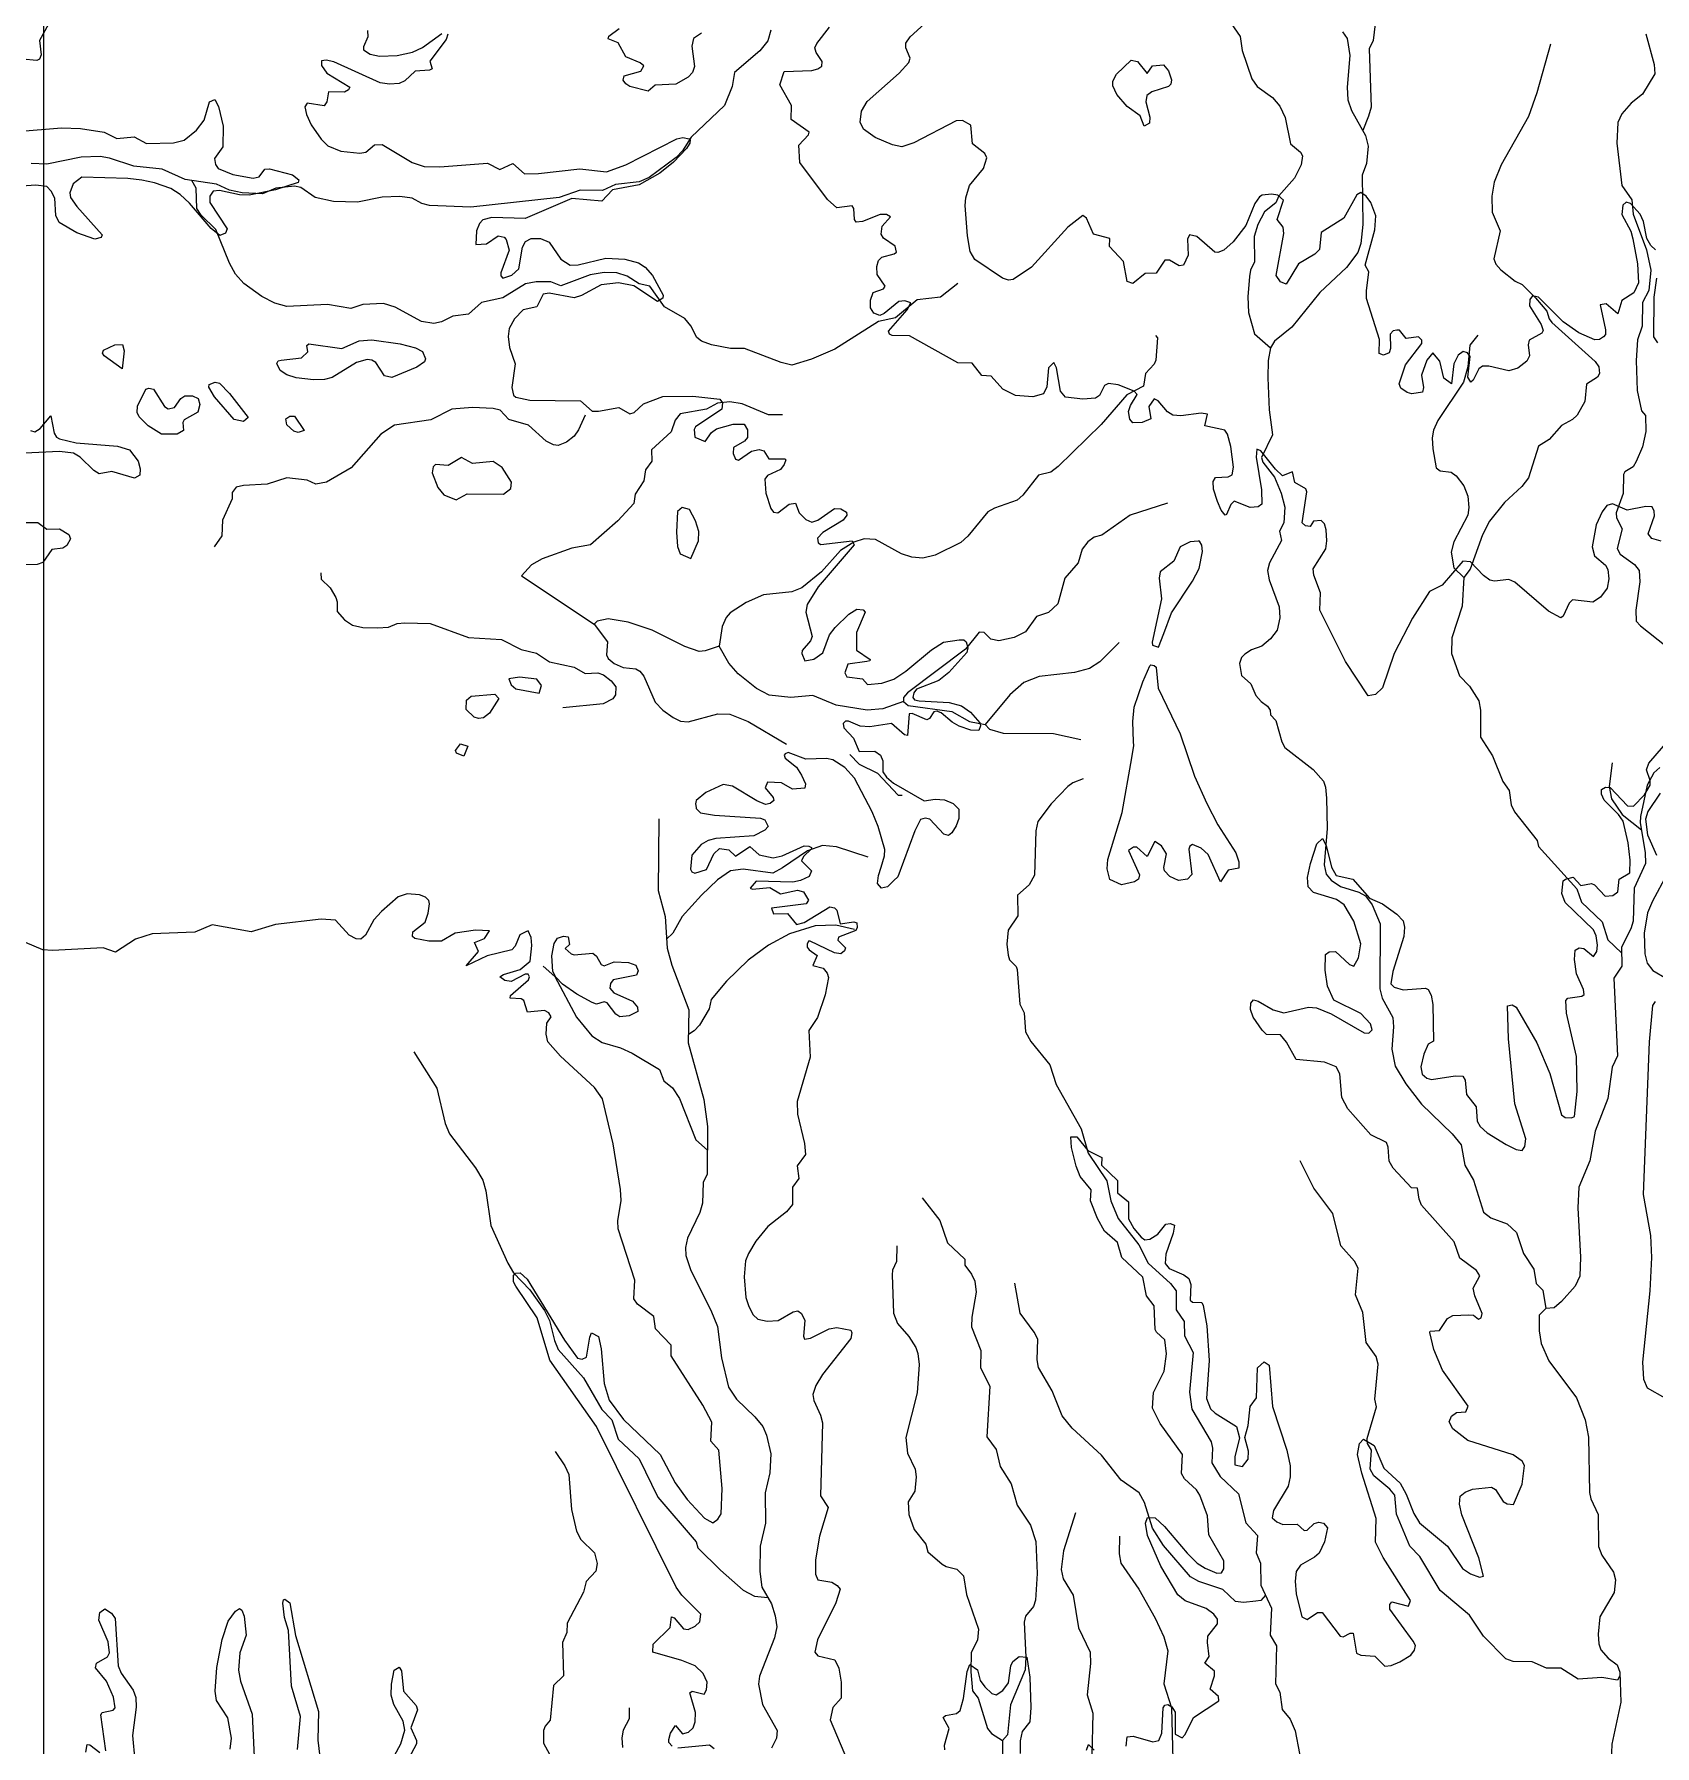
# Model space of a CAD drawing. Header units: feet. Extents: x -72 to 1107026, y -16 to 8357890.
# Drawn here: x 719295 to 744780, y 8214493 to 8241400 of the extents above; entities that cross this region are included whole.
import ezdxf

# ---------------------------------------------------------------- set-up
doc = ezdxf.new("R2010")
doc.units = ezdxf.units.FT
doc.header["$LTSCALE"] = 10
doc.header["$MEASUREMENT"] = 0
doc.layers.get('0').update_dxf_attribs({"linetype": 'CONTINUOUS'})
doc.layers.add('CURVAS_PERU_500_PSAD-18', color=23, linetype='CONTINUOUS', lineweight=5)
doc.layers.add('Hidrografia-IGN-QUEBRADAS', color=151, linetype='CONTINUOUS', lineweight=25)

msp = doc.modelspace()

# ---------------------------------------------------------------- linework, layer by layer
at = {"color": 1}
msp.add_lwpolyline([(842429, 8122447), (719447, 8122447), (719447, 8280092), (842429, 8280092)], close=True, dxfattribs=at)
msp.add_lwpolyline([(842429, 8122447), (719447, 8122447), (719447, 8280092), (842429, 8280092)], close=True, dxfattribs=at)
at = {"layer": 'CURVAS_PERU_500_PSAD-18'}
for points in [[(719521, 8241560), (719376, 8241299), (719405, 8241077), (719380, 8241009), (719336, 8240987), (719112, 8241006), (719041, 8240986)], [(729788, 8241414), (729665, 8241334), (729639, 8241214), (729677, 8240892), (729645, 8240798), (729578, 8240724), (729384, 8240614), (729060, 8240597), (728952, 8240504), (728664, 8240580), (728599, 8240618), (728557, 8240680), (728571, 8240744), (728835, 8240819), (728882, 8240902), (728826, 8240948), (728597, 8241045), (728479, 8241263), (728319, 8241327), (728332, 8241369), (728492, 8241489)], [(738988, 8234482), (738928, 8234459), (738818, 8234561), (738583, 8234852), (738522, 8234876), (738512, 8234753), (738595, 8234235), (738600, 8234011), (738541, 8233969), (738416, 8233959), (738165, 8234061), (738115, 8234008), (738046, 8233847), (738024, 8233841), (737961, 8233918), (737901, 8234055), (737843, 8234246), (737833, 8234370), (737872, 8234430), (738071, 8234442), (738136, 8234473), (738155, 8234595), (738112, 8234917), (738062, 8235113), (738020, 8235174), (737707, 8235241), (737745, 8235429), (737647, 8235440), (737325, 8235398), (737201, 8235409), (737118, 8235464), (736972, 8235634), (736908, 8235668), (736826, 8235547), (736855, 8235354), (736719, 8235294), (736570, 8235292), (736524, 8235348), (736505, 8235470), (736535, 8235565), (736638, 8235736), (736595, 8235789), (736339, 8235886), (736191, 8235907), (736126, 8235875), (736046, 8235719), (735986, 8235678), (735787, 8235660), (735515, 8235696), (735435, 8235788), (735373, 8236157), (735331, 8236241), (735246, 8236155), (735222, 8235857), (735166, 8235748), (735000, 8235701), (734726, 8235718), (734528, 8235820), (734342, 8236022), (734198, 8236036), (734043, 8236228), (733821, 8236232), (733060, 8236660), (732786, 8236661), (732743, 8236686), (732729, 8236730), (733025, 8237069), (733082, 8237176), (732989, 8237206), (732890, 8237196), (732659, 8237007), (732591, 8236979), (732500, 8237017), (732444, 8237097), (732445, 8237221), (732489, 8237337), (732651, 8237399), (732677, 8237437), (732552, 8237621), (732548, 8237746), (732572, 8237842), (732624, 8237895), (732817, 8237945), (732856, 8237975), (732836, 8238068), (732650, 8238193), (732614, 8238257), (732632, 8238380), (732761, 8238530), (732698, 8238564), (732599, 8238567), (732320, 8238458), (732222, 8238447), (732195, 8238486), (732183, 8238660), (732160, 8238703), (731917, 8238671), (731769, 8238802), (731336, 8239382), (731319, 8239655), (731473, 8239816), (731484, 8239862), (731200, 8240058), (731206, 8240280), (731022, 8240604), (731091, 8240816), (731522, 8240832), (731619, 8240857), (731680, 8240899), (731687, 8240969), (731591, 8241115), (731573, 8241187), (731603, 8241255), (731803, 8241509)], [(740726, 8236745), (740667, 8236739), (740617, 8236685), (740624, 8236461), (740605, 8236390), (740513, 8236356), (740446, 8236378), (740453, 8236601), (740249, 8237244), (740245, 8237368), (740286, 8237665), (740224, 8237769), (740376, 8238323), (740394, 8238546), (740313, 8238754), (740240, 8238856), (740159, 8238912), (740097, 8238876), (739891, 8238506), (739533, 8238284), (739506, 8238014), (739436, 8237944), (739180, 8237789), (738984, 8237473), (738893, 8237505), (738826, 8237607), (738945, 8238269), (738934, 8238368), (738844, 8238485), (738941, 8238791), (738851, 8238872), (738752, 8238885), (738604, 8238870), (738562, 8238843), (738493, 8238740), (738349, 8238394), (738150, 8238138), (738001, 8238004), (737909, 8237967), (737861, 8237975), (737581, 8238222), (737461, 8238244), (737434, 8238178), (737441, 8237928), (737370, 8237771), (737300, 8237761), (737147, 8237846), (737075, 8237849), (736937, 8237644), (736767, 8237638), (736574, 8237483), (736484, 8237512), (736426, 8237829), (736204, 8238064), (736209, 8238186), (735955, 8238256), (735843, 8238506), (735786, 8238550), (735551, 8238367), (734980, 8237738), (734692, 8237542), (734618, 8237535), (734522, 8237563), (734089, 8237858), (734015, 8237985), (733973, 8238231), (733936, 8238705), (733946, 8238829), (734005, 8239019), (734225, 8239290), (734276, 8239455), (734246, 8239522), (734053, 8239678), (734022, 8239972), (733892, 8240041), (733794, 8240036), (733129, 8239692), (732940, 8239629), (732794, 8239659), (732519, 8239778), (732335, 8239906), (732284, 8240018), (732303, 8240191), (732392, 8240340), (732895, 8240788), (733047, 8240954), (733068, 8241024), (733004, 8241186), (733001, 8241259), (733073, 8241360), (733294, 8241563)], [(725802, 8241403), (725771, 8241316), (725518, 8240975), (725553, 8240858), (725510, 8240836), (725288, 8240818), (725123, 8240666), (725033, 8240625), (724884, 8240613), (724736, 8240636), (724009, 8240966), (723887, 8240991), (723813, 8240981), (723815, 8240910), (723896, 8240785), (724259, 8240568), (724240, 8240526), (724174, 8240491), (723925, 8240496)], [(724535, 8241460), (724542, 8241361), (724474, 8241200), (724476, 8241152), (724580, 8241086), (724727, 8241054), (725001, 8241066), (725245, 8241119), (725403, 8241193), (725707, 8241413)], [(723925, 8240496), (723896, 8240335), (723856, 8240274), (723588, 8240315), (723552, 8240258), (723576, 8240136), (723650, 8239977), (723806, 8239752), (723910, 8239644), (724117, 8239560), (724415, 8239531), (724512, 8239546), (724644, 8239660), (724767, 8239665), (725237, 8239382), (725426, 8239322), (725676, 8239314), (726423, 8239374), (726620, 8239275), (726820, 8239366), (727004, 8239205), (727228, 8239208), (727874, 8239285), (728294, 8239235), (728598, 8239348), (729400, 8239756), (729497, 8239775), (729594, 8239755), (729612, 8239738), (729604, 8239689), (729555, 8239602), (729348, 8239387), (729131, 8239218), (728806, 8239031), (728390, 8238955), (728219, 8238777), (727750, 8238815), (727016, 8238504), (726493, 8238516), (726349, 8238480), (726299, 8238425), (726250, 8238310), (726238, 8238092), (726409, 8238102), (726590, 8238231), (726685, 8238209), (726717, 8238171), (726763, 8238003), (726634, 8237651), (726633, 8237602), (726666, 8237565), (726804, 8237611), (726914, 8237711), (726973, 8238053), (727020, 8238139), (727108, 8238186), (727257, 8238189), (727392, 8238130), (727579, 8237866), (727724, 8237770), (727848, 8237772), (728283, 8237881), (728582, 8237865), (728798, 8237805), (728902, 8237736), (729018, 8237606), (729187, 8237300), (729180, 8237252), (729099, 8237200), (728725, 8237446), (728481, 8237493), (728209, 8237460), (727903, 8237291), (727785, 8237253), (727394, 8237330), (727298, 8237314), (727199, 8237114), (726986, 8237068), (726846, 8236925), (726764, 8236772), (726750, 8236648), (726767, 8236474), (726857, 8236216), (726805, 8235845), (726830, 8235725), (726870, 8235695), (727088, 8235647), (727887, 8235635), (728071, 8235474), (728170, 8235472), (728489, 8235529), (728661, 8235431), (728730, 8235454), (728877, 8235588), (729180, 8235702), (729655, 8235712), (730076, 8235661), (730119, 8235603), (730111, 8235505), (729697, 8235229), (729671, 8235187), (729686, 8235065), (729844, 8234997), (729945, 8235137), (730026, 8235194), (730289, 8235272), (730462, 8235268), (730510, 8235182), (730514, 8235059), (730465, 8235004), (730293, 8234905), (730285, 8234808), (730324, 8234717), (730369, 8234705), (730575, 8234845), (730696, 8234870), (730768, 8234850), (730850, 8234727), (731098, 8234727), (731113, 8234708), (731091, 8234637), (731032, 8234557), (730829, 8234461), (730783, 8234405), (730800, 8234183), (730878, 8233945), (730922, 8233885), (730991, 8233876), (731170, 8234011), (731265, 8234030), (731327, 8233876), (731432, 8233770), (731522, 8233730), (731616, 8233762), (731882, 8233946), (731980, 8233937), (732067, 8233888), (732072, 8233841), (732015, 8233760), (731695, 8233565), (731611, 8233477), (731625, 8233404), (731664, 8233378), (732160, 8233434), (732191, 8233374), (731622, 8232711), (731448, 8232437), (731432, 8232315), (731531, 8231929), (731503, 8231861), (731371, 8231712), (731366, 8231663), (731412, 8231549), (731555, 8231574), (731695, 8231677), (731801, 8231956), (731893, 8232075), (732107, 8232285), (732233, 8232363), (732331, 8232350), (732362, 8232313), (732227, 8231993), (732224, 8231719), (732441, 8231571), (732436, 8231549), (732387, 8231537), (732092, 8231498), (732043, 8231361), (732074, 8231298), (732320, 8231267), (732401, 8231176), (732625, 8231196), (732813, 8231262), (733000, 8231387), (733404, 8231722), (733595, 8231841), (733840, 8231880), (733915, 8231878), (733953, 8231846), (733978, 8231751), (733961, 8231679), (733677, 8231363), (733522, 8231238), (733172, 8231106), (733127, 8231048), (733110, 8230975), (733137, 8230938), (733210, 8230921), (733684, 8230896), (733876, 8230843), (734018, 8230741), (734167, 8230573), (734176, 8230525), (734149, 8230456), (734027, 8230459), (733839, 8230524), (733730, 8230585), (733558, 8230730), (733489, 8230756), (733441, 8230745), (733374, 8230640), (733331, 8230620), (733104, 8230723), (733057, 8230717), (733026, 8230374), (732981, 8230386), (732776, 8230566), (732435, 8230509), (732286, 8230522), (732101, 8230599), (732051, 8230600), (732017, 8230566), (732027, 8230494), (732181, 8230331), (732270, 8230126), (732517, 8230128), (732605, 8230068), (732640, 8229977), (732641, 8229805), (732696, 8229722), (732809, 8229624), (733289, 8229349), (733462, 8229375), (733611, 8229365), (733749, 8229307), (733835, 8229219), (733836, 8229071), (733792, 8228954), (733728, 8228847), (733671, 8228801), (733602, 8228825), (733379, 8229059), (733307, 8229074), (733235, 8229053), (733144, 8228877), (732875, 8228151), (732816, 8228094)], [(719027, 8239868), (719724, 8239930), (720024, 8239920), (720393, 8239859), (720592, 8239759), (720865, 8239788), (721059, 8239684), (721483, 8239690), (721651, 8239735), (721846, 8239891), (721967, 8240049), (722052, 8240336), (722138, 8240376), (722191, 8240264), (722268, 8239953), (722260, 8239630), (722132, 8239448), (722145, 8239350), (722189, 8239290), (722420, 8239197), (722739, 8239137), (722835, 8239157), (722923, 8239277), (722997, 8239283), (723359, 8239187), (723455, 8239111), (723446, 8239071), (723091, 8238952), (722675, 8238869), (722525, 8238874), (722208, 8238943), (722109, 8238935), (722058, 8238852), (722055, 8238753), (722331, 8238339), (722303, 8238274), (722214, 8238236), (722080, 8238348), (721735, 8238744), (721590, 8238881), (721444, 8238976), (721184, 8239066), (720988, 8239106), (720765, 8239134), (720042, 8239155), (719909, 8239046), (719857, 8238906), (719865, 8238832), (719965, 8238689), (720365, 8238244), (720346, 8238203), (720250, 8238178), (719967, 8238276), (719687, 8238438), (719633, 8238549), (719618, 8238822), (719564, 8238934), (719494, 8239005), (719322, 8239029), (718874, 8238995)], [(744790, 8238011), (744719, 8238080), (744658, 8238188), (744601, 8238457), (744549, 8238570), (744400, 8238738), (744330, 8238759), (744279, 8238711), (744260, 8238564), (744403, 8238302), (744437, 8238182), (744510, 8237789), (744523, 8237490), (744450, 8237333), (744263, 8237213), (744201, 8237002), (744016, 8237163), (743923, 8237144), (744006, 8236755), (744004, 8236680), (743976, 8236640), (743911, 8236602), (743838, 8236597), (743586, 8236705), (743341, 8236878), (742952, 8237267), (742859, 8237289), (742818, 8237228), (742808, 8237130), (742993, 8236835), (743025, 8236741), (743002, 8236699), (742806, 8236591), (742789, 8236519), (742809, 8236346), (742766, 8236258), (742627, 8236152), (742485, 8236108), (742170, 8236182), (742070, 8236183), (742012, 8236139), (741925, 8235959), (741889, 8235929), (741838, 8236010), (741879, 8236331), (741837, 8236390), (741766, 8236412), (741689, 8236352), (741621, 8236219), (741584, 8235904), (741464, 8235993), (741399, 8236259), (741288, 8236389), (741196, 8236275), (741111, 8236041), (741144, 8235845), (741129, 8235775), (740959, 8235749), (740887, 8235767), (740785, 8235838), (740759, 8235906), (740860, 8236203), (741117, 8236540), (741115, 8236588), (741064, 8236642), (740869, 8236615), (740764, 8236749), (740726, 8236745)], [(744826, 8236546), (744766, 8236643), (744770, 8237267), (744815, 8237564)], [(719237, 8235172), (719306, 8235150), (719390, 8235202), (719554, 8235398), (719608, 8235129), (719647, 8235065), (719690, 8235041), (719957, 8234978), (720604, 8234925), (720793, 8234865), (720929, 8234689), (720961, 8234569), (720958, 8234470), (720873, 8234423), (720514, 8234525), (720318, 8234490), (720232, 8234539), (720018, 8234750), (719912, 8234815), (719690, 8234842), (719042, 8234807)], [(744879, 8233432), (744736, 8233474), (744674, 8233548), (744775, 8233828), (744772, 8233902), (744737, 8233968), (744639, 8233976), (744346, 8233920), (744117, 8234017), (744026, 8233990), (743952, 8233890), (743860, 8233685), (743797, 8233342), (743834, 8233199), (744003, 8233052), (744040, 8232987), (744058, 8232839), (744030, 8232693), (743928, 8232551), (743804, 8232470), (743487, 8232507), (743436, 8232453), (743342, 8232249), (743302, 8232223), (743107, 8232332), (742577, 8232788), (742485, 8232825), (742262, 8232802), (742189, 8232817), (742087, 8232888), (741881, 8233106), (741764, 8233115), (741437, 8232739), (741238, 8232641), (740972, 8232218), (740681, 8231665), (740496, 8231122), (740390, 8231018), (740271, 8230997), (739914, 8231538), (739514, 8232344), (739526, 8232617), (739418, 8232896), (739408, 8232995), (739605, 8233310), (739623, 8233433), (739611, 8233608), (739585, 8233704), (739534, 8233757), (739414, 8233746), (739363, 8233660), (739290, 8233670), (739233, 8233716), (739307, 8234207), (739292, 8234254), (739120, 8234354), (739085, 8234520), (738988, 8234482)], [(719056, 8233722), (719354, 8233722), (719493, 8233621), (719692, 8233623), (719841, 8233535), (719868, 8233468), (719806, 8233361), (719744, 8233321), (719573, 8233298), (719433, 8233094), (719339, 8233061), (719100, 8233057)], [(737598, 8233428), (737473, 8233420), (737318, 8233340), (737216, 8233115), (737002, 8232947), (736988, 8232848), (737023, 8232526), (736874, 8231843), (736884, 8231795), (736977, 8231763), (737058, 8231981)], [(737058, 8231981), (737178, 8232301), (737512, 8232799), (737614, 8232999), (737670, 8233267), (737657, 8233366), (737620, 8233430), (737598, 8233428)], [(736937, 8231447), (736940, 8231443), (736968, 8231121), (737315, 8230402), (737540, 8229738), (737734, 8229305), (737908, 8228973), (738190, 8228531), (738238, 8228389), (738237, 8228290), (738071, 8228258), (737949, 8228076), (737759, 8228507), (737645, 8228602), (737508, 8228662), (737468, 8228633), (737453, 8228586), (737501, 8228191), (737434, 8228119), (737289, 8228094), (737156, 8228161), (737069, 8228250), (737059, 8228298), (737102, 8228516), (737021, 8228641), (736920, 8228710), (736797, 8228474), (736633, 8228621), (736583, 8228621), (736502, 8228569), (736679, 8228185), (736659, 8228117), (736598, 8228074), (736392, 8228025), (736213, 8228111), (736168, 8228278), (736178, 8228428), (736407, 8229164), (736559, 8230026), (736586, 8230220), (736585, 8230274)], [(736585, 8230274), (736574, 8230595), (736595, 8230819), (736728, 8231220), (736841, 8231471), (736857, 8231488), (736906, 8231478), (736937, 8231447)], [(738531, 8220437), (738638, 8220530), (738718, 8220475), (738768, 8219828), (738994, 8219140), (739046, 8218896), (739047, 8218721), (739017, 8218574), (738782, 8218192), (738762, 8218074), (738839, 8218011), (738931, 8217974), (739155, 8217975), (739268, 8217878), (739315, 8217885), (739426, 8217985), (739497, 8218007), (739571, 8217995), (739633, 8217920), (739588, 8217701), (739500, 8217522), (739427, 8217456), (739210, 8217331), (739139, 8217232), (739123, 8217083), (739143, 8216884), (739228, 8216520), (739313, 8216476), (739478, 8216588), (739548, 8216590), (739833, 8216214), (739879, 8216204), (739990, 8216262), (740037, 8216263), (740088, 8215947), (740156, 8215920), (740379, 8215904), (740537, 8215747), (740635, 8215755), (740773, 8215813), (740942, 8215920), (741004, 8215998), (741016, 8216070), (740982, 8216137), (740612, 8216639), (740616, 8216713), (740644, 8216754), (740906, 8216687), (740938, 8216775), (740511, 8217451), (740386, 8217696), (740400, 8218067), (740171, 8218781), (740106, 8219073), (740137, 8219244), (740199, 8219315), (740368, 8219211), (740517, 8218857), (740775, 8218623), (740871, 8218448), (740989, 8218145), (741081, 8217996), (741522, 8217630), (741759, 8217279), (741884, 8217197), (742024, 8217143), (742088, 8217159), (742011, 8217448), (741745, 8218122), (741709, 8218293), (741722, 8218416), (741798, 8218478), (741914, 8218525), (742210, 8218558), (742274, 8218523), (742397, 8218335), (742461, 8218296), (742556, 8218286), (742694, 8218606), (742730, 8218901), (742693, 8218966), (742553, 8219068), (741839, 8219293), (741605, 8219478), (741546, 8219585), (741582, 8219677), (741662, 8219731), (741810, 8219743), (741847, 8219831), (741441, 8220400), (741305, 8220722), (741242, 8220989), (741249, 8221012), (741397, 8221022), (741522, 8221208), (741607, 8221258), (741855, 8221270), (741929, 8221260), (742007, 8221199), (742052, 8221220), (742067, 8221288), (741953, 8221565), (741926, 8221686), (742030, 8221882), (741975, 8221963), (741717, 8222159), (741628, 8222417), (741112, 8222994), (741073, 8223085), (741049, 8223258), (740953, 8223262), (740665, 8223573), (740604, 8223681), (740585, 8223905), (740559, 8223975), (740317, 8224100), (739951, 8224508), (739860, 8224685), (739825, 8225058), (739770, 8225168), (739587, 8225242), (739139, 8225281), (738990, 8225553), (738895, 8225669), (738676, 8225673), (738604, 8225742), (738466, 8225949), (738422, 8226066), (738427, 8226165), (738470, 8226220), (738541, 8226200), (738779, 8226062), (738946, 8226016), (739335, 8226103), (739459, 8226095), (739690, 8226001), (740210, 8225703), (740283, 8225698), (740334, 8225748), (740312, 8225842), (740158, 8226004), (739734, 8226212), (739631, 8226437), (739595, 8226685), (739600, 8226934), (739661, 8226975), (739759, 8226978), (739979, 8226777), (740047, 8226751), (740119, 8226878), (740156, 8227099), (740047, 8227457), (739895, 8227714), (739773, 8227798), (739415, 8227905), (739332, 8227994), (739318, 8228142), (739365, 8228362), (739467, 8228670), (739556, 8228754), (739611, 8228645), (739698, 8228306), (739768, 8228175), (740034, 8228119), (740292, 8227817), (740497, 8227727), (740722, 8227569), (740824, 8227460), (740847, 8227363), (740833, 8227214), (740661, 8226666), (740631, 8226469), (740681, 8226417), (740825, 8226377), (741173, 8226402), (741218, 8226381), (741262, 8226292), (741290, 8226145), (741303, 8225570), (741216, 8225524), (741148, 8225363), (741101, 8225169), (741122, 8225049), (741198, 8224987), (741270, 8224967), (741639, 8225027), (741763, 8225018), (741799, 8224956), (741818, 8224733), (741971, 8224537), (741985, 8224314), (742033, 8224228), (742146, 8224129), (742442, 8223943), (742600, 8223868), (742697, 8223852), (742737, 8223913), (742751, 8224037), (742581, 8224585), (742478, 8225604), (742466, 8226127), (742539, 8226143), (742602, 8226105), (742926, 8225543), (743131, 8225060), (743313, 8224411), (743372, 8224368), (743472, 8224364), (743516, 8224385), (743562, 8224781), (743549, 8225331), (743393, 8226012), (743381, 8226211), (743413, 8226246), (743635, 8226275), (743671, 8226306), (743661, 8226380), (743549, 8226630), (743519, 8226853), (743529, 8227002), (743592, 8227036), (743666, 8227027), (743816, 8226900), (743870, 8226980), (743879, 8227079), (743861, 8227227), (743819, 8227318), (743372, 8227751), (743321, 8227891), (743338, 8228088), (743376, 8228119), (743497, 8228147), (743616, 8228018), (743786, 8228048), (743832, 8228030), (743998, 8227847), (744120, 8227860), (744197, 8227920), (744221, 8228117), (744387, 8228215), (744394, 8228415), (744362, 8228688), (744281, 8229027), (744212, 8229131), (743983, 8229361), (743944, 8229452), (743945, 8229526), (744006, 8229565), (744079, 8229558), (744352, 8229268), (744446, 8229263), (744617, 8229445), (744706, 8229595), (744709, 8229668), (744650, 8229833), (744689, 8229938), (744918, 8230205)], [(732613, 8228305), (732667, 8228484), (732670, 8228584), (732568, 8228944), (732474, 8229176), (732193, 8229706), (732041, 8229871), (731852, 8229991), (731755, 8230013), (731431, 8230005), (731150, 8230107), (731107, 8230085), (731090, 8230064), (731107, 8230021), (731281, 8229878), (731364, 8229754), (731423, 8229616), (731414, 8229545), (731218, 8229531), (731049, 8229632), (730826, 8229640), (730788, 8229554), (730914, 8229401), (730924, 8229355), (730868, 8229307), (730796, 8229289), (730658, 8229347), (730274, 8229581), (730129, 8229606), (729859, 8229478), (729706, 8229351), (729693, 8229303), (729704, 8229241)], [(744863, 8229469), (744669, 8229179), (744632, 8229061), (744668, 8228815), (744806, 8228493)], [(729704, 8229241), (729706, 8229230), (729771, 8229158), (729993, 8229122), (730716, 8229075), (730784, 8229049), (730838, 8228942), (730787, 8228887), (730610, 8228796), (730013, 8228757), (729893, 8228724), (729785, 8228661), (729635, 8228496), (729614, 8228274), (729637, 8228230), (729682, 8228210), (729867, 8228268), (729983, 8228517), (730073, 8228598), (730220, 8228577), (730323, 8228479), (730548, 8228630), (730695, 8228500), (730914, 8228453), (731060, 8228483), (731401, 8228639), (731475, 8228636), (731520, 8228615), (731521, 8228592), (731393, 8228473), (731363, 8228407), (731517, 8228248), (731482, 8228160), (731346, 8228097), (731224, 8228071), (730650, 8228086), (730552, 8227977), (730590, 8227958), (730863, 8227987), (731031, 8227886), (731298, 8227944), (731391, 8227916), (731469, 8227789), (731434, 8227729), (730891, 8227663), (730923, 8227574), (731143, 8227576), (731284, 8227404), (731402, 8227437), (731808, 8227680), (731880, 8227664), (731916, 8227631), (731968, 8227416), (732187, 8227444), (732233, 8227430), (732239, 8227357), (732218, 8227312), (731941, 8227205), (731931, 8227159), (732052, 8227035), (732036, 8226989), (731978, 8226942), (731881, 8226961), (731496, 8227140), (731473, 8227140), (731450, 8227096), (731453, 8227046), (731484, 8227008), (731606, 8226917), (731539, 8226760), (731704, 8226717), (731767, 8226640), (731787, 8226569), (731734, 8226299), (731615, 8225944), (731478, 8225739), (731497, 8225317), (731292, 8224623), (731298, 8224423), (731409, 8223962), (731423, 8223788), (731292, 8223610), (731322, 8223413), (731221, 8223275), (731221, 8223002), (731124, 8222889), (730830, 8222657), (730641, 8222424), (730526, 8222231), (730483, 8222114), (730460, 8221866), (730488, 8221542), (730531, 8221399), (730600, 8221266), (730673, 8221198), (730819, 8221169), (730993, 8221180), (731230, 8221316), (731302, 8221333), (731361, 8221289), (731416, 8221177), (731391, 8220930), (731408, 8220887), (731505, 8220903), (731797, 8221047), (731919, 8221071), (732138, 8221028), (732154, 8220985), (732139, 8220898)], [(732816, 8228094), (732714, 8227997), (732621, 8227974), (732559, 8228050), (732574, 8228173), (732613, 8228305)], [(744969, 8228189), (744742, 8227772), (744666, 8227587), (744614, 8227267), (744626, 8226943), (744659, 8226797), (744751, 8226683), (744967, 8226557)], [(727028, 8227290), (726930, 8227244), (726856, 8227061), (726806, 8227008), (726419, 8226913), (726087, 8226753), (726281, 8226980), (726220, 8227122), (726377, 8227184), (726457, 8227306), (726234, 8227315), (725913, 8227266), (725701, 8227141), (725502, 8227143), (725281, 8227184), (725245, 8227217), (725247, 8227289), (725441, 8227442), (725492, 8227583), (725510, 8227731), (725501, 8227780), (725449, 8227833), (725356, 8227870), (725158, 8227888), (725018, 8227839), (724755, 8227609), (724638, 8227479), (724506, 8227238), (724433, 8227172), (724360, 8227178), (724248, 8227234), (724032, 8227471), (723808, 8227488), (723088, 8227406), (722708, 8227290), (722095, 8227401), (721822, 8227284), (721148, 8227259), (720889, 8227171), (720574, 8226969), (720381, 8227038), (719582, 8226997), (719433, 8227008), (719156, 8227119)], [(729874, 8218052), (729965, 8217999), (730046, 8218055), (730096, 8218141), (730114, 8218540), (730063, 8219138), (729937, 8219284), (729952, 8219581), (729810, 8219845), (729311, 8220623), (729310, 8220793), (729068, 8221045), (729040, 8221239), (728783, 8221436), (728725, 8221517), (728741, 8221814), (728477, 8222620), (728474, 8222745), (728524, 8223066), (728514, 8223240), (728398, 8223955), (728234, 8224661), (728105, 8224843), (727569, 8225332), (727372, 8225557), (727345, 8225678), (727359, 8225853), (727426, 8225954), (727387, 8226017), (727322, 8226051), (727051, 8226024), (726997, 8226210), (726953, 8226233), (726779, 8226247), (726783, 8226288), (727068, 8226533), (727082, 8226579), (727063, 8226625), (727015, 8226622), (726795, 8226507), (726698, 8226526), (726615, 8226580), (726675, 8226619), (726939, 8226696), (727092, 8226826), (727121, 8227072), (727110, 8227197), (727064, 8227307), (727028, 8227290)], [(744784, 8226195), (744746, 8226131), (744691, 8225559), (744598, 8223161), (744715, 8222517), (744731, 8222168), (744701, 8221644), (744589, 8220524), (744605, 8220257), (744659, 8220120), (744940, 8219962)], [(736467, 8214486), (736482, 8214633), (736577, 8214643), (736889, 8214554), (736983, 8214576), (737027, 8214691), (737049, 8215090), (737075, 8215131), (737124, 8215142), (737187, 8215107), (737238, 8215022), (737240, 8214676), (737346, 8214618), (737395, 8214672), (737528, 8214939), (737923, 8215197), (737918, 8215270), (737790, 8215381), (737857, 8215594), (737858, 8215668), (737707, 8215793), (737774, 8215894), (737745, 8216116), (737754, 8216215), (737906, 8216412), (737906, 8216485), (737844, 8216562), (737723, 8216651), (737396, 8216772), (737280, 8216865), (737012, 8217315), (736805, 8217797), (736772, 8217993), (736802, 8218084), (736924, 8218079), (737070, 8217942), (737426, 8217523), (737586, 8217365), (737711, 8217283), (737895, 8217207), (737969, 8217212), (738004, 8217277), (738005, 8217401), (737766, 8217810), (737745, 8218108), (737625, 8218435), (737571, 8218519), (737387, 8218688), (737337, 8218773), (737353, 8219071), (737003, 8219557), (736880, 8219801), (736899, 8220049), (737064, 8220384), (737103, 8220655), (737076, 8220877), (736946, 8220993), (736925, 8221038), (736906, 8221411), (736785, 8221568), (736727, 8221859), (736400, 8222167), (736333, 8222404), (736128, 8222585), (736015, 8222780), (735905, 8223058), (735916, 8223232), (735742, 8223442), (735679, 8223605), (735605, 8223896), (735599, 8224065), (735693, 8224065), (735862, 8223849), (736086, 8223743), (736080, 8223621), (736332, 8223382), (736330, 8223187), (736503, 8223046), (736504, 8222776), (736588, 8222623), (736701, 8222490), (736763, 8222449), (736837, 8222458), (736964, 8222535), (737089, 8222691), (737160, 8222706), (737226, 8222675), (737208, 8222552), (737093, 8222222), (737083, 8222073), (737144, 8221997), (737373, 8221899), (737454, 8221840), (737482, 8221746), (737475, 8221498), (737510, 8221466), (737659, 8221461), (737680, 8221417), (737738, 8221097), (737774, 8220548), (737730, 8219951), (737793, 8219791), (737865, 8219722), (738204, 8219510), (738248, 8219335), (738178, 8219033), (738178, 8218910), (738295, 8218885), (738388, 8218999), (738393, 8219123), (738333, 8219340), (738387, 8219527), (738416, 8219825), (738518, 8219963), (738531, 8220437)], [(729025, 8215963), (729028, 8216089), (729295, 8216350), (729317, 8216522), (729360, 8216506), (729505, 8216334), (729577, 8216320), (729688, 8216375), (729761, 8216443), (729779, 8216562), (729481, 8216863), (729393, 8216984), (728138, 8219514), (727404, 8220554), (727203, 8221223), (726868, 8221720), (726832, 8221785), (726832, 8221884), (726864, 8221921), (726937, 8221930), (727046, 8221828), (727635, 8220870), (727839, 8220587), (727911, 8220572), (727979, 8220600), (728031, 8220919), (728061, 8220984), (728168, 8220928), (728210, 8220733), (728258, 8220186), (728339, 8219924), (728560, 8219623), (729141, 8219073), (729374, 8218628), (729565, 8218365), (729837, 8218073), (729874, 8218052)], [(732139, 8220898), (731690, 8220329), (731588, 8220157), (731538, 8220017), (731554, 8219919), (731660, 8219693), (731691, 8219572), (731662, 8218424), (731782, 8218239), (731646, 8217786), (731584, 8217416), (731581, 8217191), (731618, 8217103), (731839, 8217065), (731923, 8217012), (731968, 8216953), (731899, 8216740), (731613, 8216157), (731573, 8215963), (731618, 8215907), (731884, 8215844), (731951, 8215712), (731987, 8215491), (731984, 8215241), (731855, 8215093), (731811, 8214900), (732086, 8214258)], [(723435, 8214434), (723482, 8214955), (723339, 8215432), (723296, 8216306), (723229, 8216511), (723207, 8216737), (723214, 8216787), (723235, 8216796), (723313, 8216741), (723404, 8216227), (723767, 8215031), (723756, 8214583), (723805, 8214186)], [(720420, 8214411), (720340, 8214978), (720366, 8215018), (720537, 8215053), (720569, 8215087), (720540, 8215259), (720430, 8215511), (720258, 8215719), (720272, 8215791), (720445, 8215889), (720480, 8215954), (720460, 8216126), (720309, 8216468), (720327, 8216590), (720408, 8216644), (720512, 8216578), (720569, 8216496), (720616, 8215750), (720665, 8215636), (720849, 8215368), (720892, 8215251), (720896, 8215102), (720841, 8214656), (720877, 8214258)], [(722376, 8214440), (722398, 8214614), (722341, 8214933), (722164, 8215203), (722141, 8215351), (722165, 8215724), (722250, 8216166), (722344, 8216451), (722461, 8216611), (722524, 8216651), (722562, 8216625), (722596, 8216532), (722628, 8216234), (722526, 8215954), (722505, 8215681), (722539, 8215509), (722721, 8214992), (722783, 8213644)], [(729326, 8214488), (729275, 8214543), (729273, 8214592), (729299, 8214689), (729379, 8214811), (729492, 8214681), (729587, 8214705), (729660, 8214773), (729691, 8214867), (729697, 8215017), (729606, 8215327), (729641, 8215350), (729832, 8215306), (729867, 8215371), (729876, 8215495), (729816, 8215631), (729690, 8215751), (729482, 8215836), (729025, 8215963)], [(724894, 8214213), (725061, 8214521), (725122, 8214736), (725099, 8214882), (724952, 8215143), (724910, 8215287), (724912, 8215461), (724956, 8215682), (725035, 8215731), (725069, 8215671), (725104, 8215349), (725302, 8215127), (725325, 8215056), (725220, 8214777), (725308, 8214574), (725305, 8214525), (725062, 8214061)], [(733617, 8214427), (733609, 8214501), (733683, 8214764), (733591, 8214939), (733626, 8214970), (733799, 8215000), (733855, 8215046), (733909, 8215238), (733966, 8215659), (734009, 8215773), (734127, 8215688), (734172, 8215520), (734245, 8215418), (734354, 8215316), (734424, 8215295), (734527, 8215362), (734618, 8215481), (734654, 8215751), (734687, 8215818), (734783, 8215897), (734904, 8215888), (734954, 8215571), (734967, 8215096), (734954, 8214871), (734833, 8214715), (734801, 8214569), (734802, 8214370)], [(720106, 8214392), (720126, 8214513), (720171, 8214509), (720329, 8214388)], [(729990, 8214444), (729915, 8214505), (729419, 8214457)], [(735845, 8214422), (735877, 8214511), (735965, 8214426)]]:
    msp.add_lwpolyline(points, dxfattribs=at)
for points in [[(736687, 8240115), (736484, 8240261), (736323, 8240452), (736256, 8240586), (736257, 8240660), (736313, 8240771), (736548, 8240991), (736643, 8240970), (736799, 8240780), (736884, 8240901), (737054, 8240918), (737134, 8240826), (737182, 8240684), (737169, 8240612), (737131, 8240579), (736871, 8240493), (736790, 8240436), (736775, 8240339), (736837, 8240097), (736836, 8239999), (736750, 8239954)], [(720677, 8236140), (720394, 8236346), (720367, 8236387), (720385, 8236431), (720564, 8236517), (720685, 8236520), (720707, 8236425)], [(723597, 8236407), (723583, 8236506), (723614, 8236535), (724133, 8236461), (724406, 8236579), (724605, 8236593), (725050, 8236532), (725293, 8236472), (725402, 8236414), (725446, 8236299), (725434, 8236252), (725313, 8236164), (724920, 8236003), (724802, 8236030), (724667, 8236239), (724604, 8236277), (724530, 8236287), (724363, 8236241), (723981, 8236003), (723860, 8235973), (723686, 8235968), (723413, 8236000), (723269, 8236043), (723165, 8236111), (723109, 8236221), (723129, 8236263), (723176, 8236278), (723499, 8236313)], [(721545, 8235110), (721298, 8235111), (721085, 8235242), (720945, 8235383), (720914, 8235451), (720919, 8235550), (721052, 8235818), (721097, 8235836), (721169, 8235821), (721342, 8235547), (721404, 8235508), (721499, 8235530), (721602, 8235671), (721661, 8235714), (721785, 8235716), (721874, 8235673), (721897, 8235577), (721870, 8235457), (721653, 8235340), (721634, 8235295), (721641, 8235172)], [(722659, 8235376), (722586, 8235313), (722442, 8235343), (722130, 8235700), (722040, 8235850), (722047, 8235894), (722139, 8235932), (722208, 8235912), (722365, 8235751)], [(723542, 8235170), (723447, 8235139), (723377, 8235159), (723267, 8235259), (723253, 8235354), (723315, 8235395), (723387, 8235395)], [(725930, 8234081), (726104, 8234175), (726677, 8234167), (726791, 8234260), (726801, 8234358), (726652, 8234588), (726510, 8234684), (726188, 8234649), (726016, 8234746), (725805, 8234621), (725607, 8234633), (725570, 8234601), (725552, 8234504), (725641, 8234272), (725737, 8234158)], [(729620, 8233160), (729744, 8233433), (729745, 8233582), (729693, 8233749), (729601, 8233926), (729484, 8233957), (729413, 8233896), (729398, 8233571), (729413, 8233347), (729451, 8233230)], [(727237, 8231043), (727272, 8231162), (727199, 8231259), (726927, 8231294), (726759, 8231265), (726796, 8231174), (726870, 8231108)], [(726602, 8230959), (726454, 8230728), (726358, 8230651), (726284, 8230642), (726212, 8230663), (726089, 8230783), (726092, 8230930), (726167, 8230992), (726540, 8231024)], [(725922, 8230141), (725997, 8230243), (726112, 8230208), (726049, 8230050), (725935, 8230096)], [(727646, 8227026), (727737, 8226941), (727784, 8226925), (728081, 8226953), (728137, 8226906), (728213, 8226777), (728256, 8226753), (728417, 8226815), (728641, 8226806), (728758, 8226766), (728793, 8226674), (728767, 8226608), (728401, 8226533), (728356, 8226476), (728345, 8226403), (728410, 8226332), (728705, 8226200), (728784, 8226103), (728786, 8226034), (728653, 8225966), (728505, 8225954), (728444, 8225996), (728305, 8226172), (728259, 8226186), (728139, 8226152), (728069, 8226179), (727826, 8226307), (727604, 8226468), (727499, 8226576), (727452, 8226663), (727434, 8226911), (727472, 8227107), (727523, 8227190), (727618, 8227218), (727691, 8227210), (727711, 8227089)]]:
    msp.add_lwpolyline(points, close=True, dxfattribs=at)
at = {"layer": 'Hidrografia-IGN-QUEBRADAS'}
msp.add_line((726959, 8232886), (728100, 8232126), dxfattribs=at)
for points in [[(738117, 8241567), (738258, 8241364), (738289, 8241144), (738443, 8240696), (738526, 8240579), (738771, 8240404), (738882, 8240271), (738967, 8240092), (739052, 8239679), (739211, 8239543), (739242, 8239487), (739219, 8239348), (739113, 8239138), (738866, 8238860), (738819, 8238748), (738645, 8238607), (738540, 8238410), (738481, 8238220), (738483, 8237823), (738420, 8237690), (738407, 8237592), (738383, 8237269), (738391, 8237023), (738484, 8236688), (738737, 8236468)], [(740395, 8241651), (740351, 8241302), (740288, 8241168), (740319, 8240253), (740280, 8240112), (740189, 8239888)], [(730880, 8241462), (730830, 8241295), (730705, 8241141), (730309, 8240797), (730271, 8240579), (730149, 8240279), (729626, 8239779), (729491, 8239569), (729389, 8239460), (728967, 8239148), (728806, 8239081), (728434, 8239038), (728231, 8238945), (727883, 8238947), (727552, 8238834), (726162, 8238680), (725513, 8238706), (725392, 8238736), (725241, 8238825), (725043, 8238850), (724769, 8238838), (724378, 8238757), (724004, 8238768), (723711, 8238833), (723487, 8238989), (723390, 8239013), (723093, 8238980), (722887, 8238893), (722563, 8238907), (722367, 8238946), (722164, 8239041), (721670, 8239115), (721306, 8239280), (720859, 8239324), (720480, 8239449), (720332, 8239475), (720033, 8239467), (719494, 8239359), (719245, 8239366)], [(739869, 8241435), (739941, 8241334), (739986, 8241064), (739944, 8240566), (739955, 8240367), (740011, 8240201), (740232, 8239810), (740273, 8239641), (740248, 8239368), (740178, 8239183), (740190, 8238409), (740159, 8238111), (740110, 8237970), (739930, 8237730), (739511, 8237338), (739070, 8236794), (738798, 8236575), (738737, 8236468), (738703, 8236271), (738695, 8235996), (738715, 8235497), (738767, 8235101), (738596, 8234745), (738618, 8234674), (738799, 8234438), (738903, 8234183), (738962, 8233966), (738949, 8233717), (738881, 8233586), (738910, 8233440), (738722, 8233088), (738691, 8232968), (738714, 8232821), (738874, 8232400), (738886, 8232227), (738841, 8232033), (738737, 8231893), (738602, 8231782), (738437, 8231724), (738333, 8231656), (738283, 8231601), (738248, 8231508), (738279, 8231319), (738428, 8231186), (738508, 8231005), (738588, 8230909), (738689, 8230836), (738731, 8230773), (738738, 8230701), (738823, 8230611), (738917, 8230274), (738964, 8230187), (739406, 8229842), (739570, 8229656), (739604, 8229562), (739619, 8229388), (739629, 8228913), (739582, 8228341), (739612, 8228195), (739693, 8228101), (739838, 8228003), (740124, 8227914), (740232, 8227853), (740337, 8227714), (740464, 8227415), (740459, 8226392), (740495, 8226248), (740663, 8225942), (740673, 8225793), (740644, 8225444), (740697, 8225176), (740867, 8224899), (741111, 8224582), (741594, 8224112), (741736, 8223938), (741793, 8223620), (741931, 8223384), (742085, 8222884), (742201, 8222790), (742459, 8222699), (742604, 8222563), (742716, 8222233), (742880, 8221983), (742917, 8221762), (743019, 8221656), (743069, 8221367)], [(743141, 8241241), (742925, 8240476), (742794, 8240104), (742363, 8239348), (742253, 8239076), (742219, 8238852), (742221, 8238603), (742348, 8238309), (742248, 8237868), (742279, 8237786), (742358, 8237694), (742584, 8237516), (742696, 8237463), (742905, 8237253), (743081, 8237045), (743120, 8236925), (743164, 8236868), (743844, 8236254), (743900, 8236171), (743910, 8236065), (743878, 8236009), (743707, 8235901), (743681, 8235628), (743559, 8235410), (743489, 8235343), (743311, 8235251), (743117, 8235027), (742950, 8234922), (742797, 8234424), (742691, 8234292), (742415, 8234037), (742181, 8233746), (742069, 8233528), (741875, 8232991), (741778, 8232859)], [(744640, 8241405), (744773, 8240925), (744780, 8240776), (744585, 8240457), (744410, 8240318), (744264, 8240147), (744197, 8240014), (744183, 8239689), (744264, 8239020), (744417, 8238794), (744442, 8238572), (744649, 8238008), (744717, 8237692), (744689, 8237369), (744589, 8237183), (744580, 8236809), (744511, 8236595), (744488, 8236271), (744502, 8235797), (744570, 8235479), (744634, 8235406), (744641, 8235156), (744585, 8234913), (744490, 8234682), (744438, 8234597), (744311, 8234519), (744287, 8234476), (744284, 8234177), (744172, 8233874), (744177, 8233799), (744268, 8233625), (744189, 8233313), (744238, 8233228), (744460, 8233066), (744533, 8232967), (744547, 8232793), (744480, 8232348), (744490, 8232175), (744554, 8232099), (744961, 8231778)], [(733822, 8237483), (733550, 8237266), (733183, 8237226), (732839, 8236942), (732572, 8236886), (731885, 8236446), (731520, 8236290), (731212, 8236198), (731044, 8236237), (730467, 8236461), (730245, 8236461), (729946, 8236517), (729787, 8236576), (729716, 8236634), (729623, 8236817), (729527, 8236931), (729207, 8237114), (728978, 8237439), (728811, 8237477), (728620, 8237596), (728459, 8237647), (728259, 8237653), (728039, 8237615), (727577, 8237443), (727417, 8237506), (727191, 8237507), (727021, 8237478), (726666, 8237254), (726329, 8237180), (726124, 8236999), (725879, 8236968), (725702, 8236877), (725581, 8236854), (725386, 8236882), (724969, 8237107), (724786, 8237167), (724462, 8237151), (724274, 8237089), (723908, 8237152), (723266, 8237119), (723077, 8237173), (722875, 8237276), (722594, 8237483), (722461, 8237630), (722367, 8237800), (722153, 8238331), (721923, 8238556), (721853, 8238659), (721842, 8238980), (721774, 8239099)], [(736928, 8236661), (736960, 8236625), (736936, 8236277), (736909, 8236212), (736772, 8236064), (736739, 8235869), (736476, 8235732), (736072, 8235263), (735398, 8234604), (735282, 8234516), (735088, 8234468), (734843, 8234152), (734752, 8234073), (734397, 8233950), (734291, 8233891), (733975, 8233508), (733865, 8233411), (733464, 8233211), (733272, 8233165), (733099, 8233181), (732932, 8233229), (732524, 8233458), (732348, 8233465), (732183, 8233417), (731973, 8233281), (731676, 8232949), (731367, 8232694), (731211, 8232633), (730765, 8232585), (730491, 8232465), (730241, 8232305), (730177, 8232231), (730116, 8232091), (730066, 8231780)], [(741999, 8236668), (741874, 8236514), (741843, 8236169), (741773, 8235930), (741370, 8235327), (741302, 8235174), (741281, 8235057), (741288, 8234881), (741342, 8234583), (741404, 8234538), (741577, 8234514), (741656, 8234458), (741777, 8234299), (741839, 8234136), (741858, 8233962), (741840, 8233840), (741619, 8233421), (741576, 8233257), (741622, 8233010), (741778, 8232859)], [(731064, 8235416), (730842, 8235415), (730430, 8235587), (730236, 8235621), (730038, 8235602), (729867, 8235503), (729454, 8235433), (729377, 8235334), (729311, 8235148), (729000, 8234866), (729006, 8234690), (728906, 8234550), (728881, 8234377), (728748, 8234170), (728723, 8234022), (728472, 8233748), (728043, 8233373), (727750, 8233320), (727282, 8233151), (727113, 8233056), (726959, 8232886)], [(727958, 8235411), (727857, 8235181), (727788, 8235082), (727668, 8234986), (727533, 8234933), (727461, 8234944), (727346, 8235004), (727070, 8235252), (726761, 8235342), (726625, 8235492), (726511, 8235518), (726187, 8235532), (725864, 8235504), (725531, 8235340), (724961, 8235253), (724745, 8235110), (724279, 8234584), (723893, 8234359), (723725, 8234328), (723587, 8234389), (723267, 8234424), (722961, 8234328), (722588, 8234306), (722473, 8234277), (722410, 8234196), (722409, 8234097), (722254, 8233759), (722246, 8233514), (722125, 8233340)], [(737118, 8234027), (736528, 8233841), (736085, 8233525), (735965, 8233495), (735865, 8233422), (735776, 8233304), (735714, 8233090), (735501, 8232848), (735392, 8232443), (735245, 8232308), (735057, 8232246), (734882, 8232003), (734707, 8231917), (734463, 8231862), (734340, 8231891), (734233, 8231992), (734155, 8232000), (733942, 8231731), (733029, 8231047), (732965, 8230973), (732966, 8230910)], [(723805, 8232930), (723807, 8232832), (723950, 8232694), (724039, 8232544), (724061, 8232474), (724060, 8232326), (724174, 8232191), (724300, 8232110), (724465, 8232074), (724692, 8232068), (724866, 8232076), (725003, 8232137), (725126, 8232149), (725522, 8232138), (726125, 8231916), (726643, 8231882), (726952, 8231725), (727192, 8231667), (727400, 8231534), (727786, 8231447), (727957, 8231348), (728158, 8231358), (728248, 8231331), (728370, 8231237), (728442, 8231140), (728437, 8231012), (728394, 8230953), (728240, 8230872), (727609, 8230808)], [(741778, 8232859), (741751, 8232410), (741589, 8231911), (741585, 8231663), (741710, 8231311), (741867, 8231152), (742013, 8230919), (742041, 8230773), (742039, 8230350), (742230, 8230058), (742391, 8229652), (742489, 8229508), (742521, 8229286), (742575, 8229174), (742932, 8228723), (742951, 8228631), (743555, 8227965), (743628, 8227756), (743954, 8227447), (744041, 8227162), (744257, 8226961)], [(730066, 8231780), (729847, 8231704), (729752, 8231696), (729526, 8231774), (729011, 8232033), (728634, 8232157), (728319, 8232208), (728147, 8232174), (728100, 8232126)], [(728100, 8232126), (728309, 8231850), (728294, 8231644), (728320, 8231584), (728416, 8231509), (728558, 8231445), (728756, 8231421), (728821, 8231389), (728882, 8231308), (729060, 8230901), (729180, 8230774), (729343, 8230658), (729458, 8230603), (729577, 8230590), (730044, 8230715), (730232, 8230711), (730522, 8230596), (731128, 8230241)], [(736357, 8231836), (736053, 8231533), (735892, 8231426), (735656, 8231363), (735101, 8231301), (734857, 8231206), (734639, 8231016), (734250, 8230547)], [(732966, 8230910), (732638, 8230795), (732393, 8230772), (731905, 8230854), (731540, 8231004), (731195, 8230971), (730853, 8231009), (730655, 8231113), (730365, 8231347), (730221, 8231514), (730066, 8231780)], [(732966, 8230910), (733038, 8230845), (733724, 8230753), (734005, 8230597), (734250, 8230547)], [(734250, 8230547), (734318, 8230474), (734531, 8230414), (735322, 8230405), (735755, 8230311)], [(732124, 8230074), (732266, 8229923), (732557, 8229781), (732882, 8229436), (732944, 8229435)], [(744109, 8229944), (744065, 8229573), (744099, 8229377), (744270, 8229132), (744570, 8228891)], [(735791, 8229695), (735628, 8229632), (735548, 8229573), (735290, 8229301), (735077, 8229024), (735045, 8228879), (735026, 8228180), (734944, 8228026), (734757, 8227864), (734763, 8227542), (734610, 8227317), (734592, 8227094), (734610, 8226920), (734631, 8226848), (734738, 8226744), (734755, 8226697), (734795, 8226149), (734862, 8226017), (734885, 8225718), (734968, 8225565), (735265, 8225196), (735364, 8224887), (735762, 8224194), (735869, 8223810), (736162, 8223376), (736224, 8223058), (736344, 8222784), (736664, 8222368), (736811, 8222079), (737164, 8221762), (737254, 8221643), (737252, 8221345), (737381, 8221163), (737387, 8220940), (737522, 8220676), (737465, 8220054), (737498, 8219783), (737804, 8219269), (737825, 8219172), (737815, 8218942), (737943, 8218727), (738233, 8218454), (738347, 8217996), (738532, 8217798), (738514, 8217526), (738582, 8217366), (738584, 8217016), (738754, 8216657), (738733, 8216234), (738834, 8216066), (738815, 8215467), (738884, 8215335), (738919, 8215063), (739046, 8214911), (739123, 8214726), (739262, 8214016)], [(744860, 8229874), (744767, 8229790), (744662, 8229592), (744558, 8229104), (744552, 8229004), (744629, 8228536), (744632, 8228362), (744458, 8227977), (744441, 8227454), (744405, 8227334), (744256, 8227046), (744260, 8226748), (744138, 8226562), (744196, 8225340), (744108, 8225162), (744041, 8224668), (743841, 8224156), (743760, 8223688), (743585, 8223275), (743571, 8222950), (743611, 8222176), (743602, 8221877), (743527, 8221720), (743314, 8221475), (743199, 8221379), (743069, 8221367)], [(729117, 8229063), (729110, 8227938), (729217, 8227529), (729248, 8227030), (729323, 8226766), (729590, 8226065), (729579, 8225543), (729823, 8224651), (729882, 8224231), (729879, 8223481), (729817, 8223346), (729806, 8223022), (729761, 8222879), (729568, 8222473), (729538, 8222327), (729542, 8222202), (729623, 8221966), (729935, 8221340), (730039, 8221085), (730103, 8220590), (730212, 8220129), (730338, 8219944), (730626, 8219666), (730751, 8219510), (730813, 8219374), (730880, 8219082), (730865, 8218783), (730790, 8218467), (730797, 8217993), (730713, 8217632), (730708, 8217232), (730740, 8216985), (730889, 8216726), (730948, 8216535), (730971, 8216362), (730939, 8216190), (730703, 8215585), (730687, 8215462), (730749, 8215144), (730981, 8214734), (730970, 8214610), (730888, 8214456)], [(732412, 8228463), (731913, 8228623), (731690, 8228645), (731455, 8228564), (731065, 8228294), (730910, 8228213), (730442, 8228272), (730246, 8228246), (730040, 8228105), (729787, 8227863), (729486, 8227529), (729338, 8227268), (729239, 8227175)], [(732194, 8227325), (731902, 8227394), (731578, 8227385), (731174, 8227255), (730842, 8227081), (730521, 8226843), (730180, 8226512), (729940, 8226225), (729911, 8226079), (729758, 8225821), (729673, 8225730), (729582, 8225673)], [(727298, 8226749), (727484, 8226584), (727824, 8225945), (728062, 8225656), (728229, 8225547), (728517, 8225465), (728699, 8225383), (729127, 8225127), (729194, 8224944), (729331, 8224835), (729444, 8224671), (729702, 8224021), (729881, 8223857)], [(725267, 8225402), (725628, 8224833), (725759, 8224274), (725825, 8224113), (726236, 8223578), (726350, 8223384), (726399, 8223217), (726476, 8222673), (726742, 8222081), (726830, 8221930), (727090, 8221660), (727321, 8221334), (727399, 8221177), (727477, 8220862), (727536, 8220725), (727934, 8220277), (728224, 8219781), (728379, 8219619), (728479, 8219312), (728806, 8219005), (729103, 8218401), (729703, 8217698), (729732, 8217603), (730087, 8217252), (730446, 8216941), (730620, 8216844), (730834, 8216822)], [(744229, 8215590), (744194, 8215527), (743947, 8215565), (743574, 8215541), (743302, 8215711), (743078, 8215711), (742851, 8215813), (742552, 8215819), (742436, 8215860), (742085, 8216215), (741866, 8216548), (741407, 8216934), (741083, 8217467), (740928, 8217629), (740717, 8218136), (740692, 8218432), (740613, 8218528), (740363, 8218735), (740302, 8218842), (740326, 8219140), (740264, 8219246), (740258, 8219321), (740405, 8219823), (740376, 8219944), (740429, 8220491), (740398, 8220611), (740241, 8220834), (740190, 8221305), (740073, 8221580), (740115, 8221999), (740058, 8222109), (739844, 8222353), (739715, 8222859), (739419, 8223261), (739202, 8223688)], [(733260, 8223106), (733536, 8222751), (733655, 8222397), (733928, 8222143), (733929, 8222046), (734036, 8221909), (734088, 8221795), (734110, 8221623), (734040, 8221229), (734034, 8221080), (734181, 8220709), (734179, 8220437), (734323, 8220147), (734278, 8219351), (734423, 8219150), (734485, 8218883), (734660, 8218610), (734755, 8218274), (734963, 8217963), (735048, 8217703), (735069, 8217203), (735040, 8216780), (735011, 8216685), (734883, 8216532), (734863, 8216435), (734892, 8215886), (734879, 8215687), (734646, 8215136), (734603, 8214664), (734520, 8214578)], [(732861, 8222354), (732855, 8222104), (732793, 8221969), (732785, 8221894), (732810, 8221295), (732871, 8221133), (733051, 8220925), (733157, 8220756), (733192, 8220662), (733210, 8220488), (733181, 8220040), (733003, 8219339), (733029, 8219091), (733147, 8218844), (733164, 8218720), (733143, 8218497), (733041, 8218327), (733047, 8218129), (733132, 8217895), (733319, 8217662), (733346, 8217542), (733573, 8217347), (733637, 8217309), (733806, 8217267), (733911, 8217166), (733958, 8216870), (734146, 8216328), (734130, 8216155), (734031, 8215957), (734022, 8215657), (734051, 8215358), (734140, 8215239), (734285, 8214762), (734351, 8214688), (734520, 8214578)], [(738658, 8216860), (738583, 8216779), (738509, 8216764), (738311, 8216743), (738188, 8216763), (737990, 8216951), (737612, 8217078), (737480, 8217148), (737056, 8217640), (736880, 8217912), (736755, 8218318), (736674, 8218472), (736388, 8218671), (736078, 8219063), (735617, 8219484), (735463, 8219681), (735305, 8220074), (735091, 8220440), (735066, 8220562), (735080, 8220885), (735023, 8220995), (734798, 8221293), (734717, 8221767)], [(743069, 8221367), (742962, 8221265), (742963, 8221015), (742992, 8220817), (743114, 8220545), (743547, 8219965), (743685, 8219616), (743736, 8219347), (743752, 8218473), (743774, 8218376), (743889, 8218127), (743893, 8217628), (743946, 8217489), (744129, 8217221), (744164, 8217102), (744143, 8216905), (743915, 8216518), (743889, 8216245), (743898, 8216095), (743933, 8216002), (744046, 8215869), (744187, 8215766), (744230, 8215652), (744246, 8215177), (744106, 8214518), (744096, 8214244)], [(727487, 8219121), (727641, 8218894), (727702, 8218757), (727746, 8218210), (727824, 8217869), (727893, 8217737), (728106, 8217528), (728149, 8217360), (728126, 8217238), (727973, 8217075), (727933, 8216906), (727674, 8216421), (727671, 8216272), (727601, 8216115), (727620, 8215592), (727459, 8215442), (727411, 8214896), (727330, 8214803), (727305, 8214733), (727305, 8214534), (727398, 8214360)], [(735672, 8218154), (735481, 8217559), (735443, 8217263), (735479, 8217118), (735636, 8216863), (735720, 8216346), (735901, 8215964), (735904, 8215789), (735853, 8215292), (735941, 8215007), (735925, 8214333)], [(736360, 8217788), (736356, 8217513), (736384, 8217366), (736667, 8216956), (736925, 8216499), (737061, 8216204), (737120, 8215987), (737061, 8215467), (737181, 8215088), (737212, 8213864)], [(728653, 8215090), (728652, 8214915), (728559, 8214740), (728536, 8214618), (728548, 8214468)], [(734520, 8214578), (734519, 8213978)]]:
    msp.add_lwpolyline(points, dxfattribs=at)

doc.saveas('drawing.dxf')
